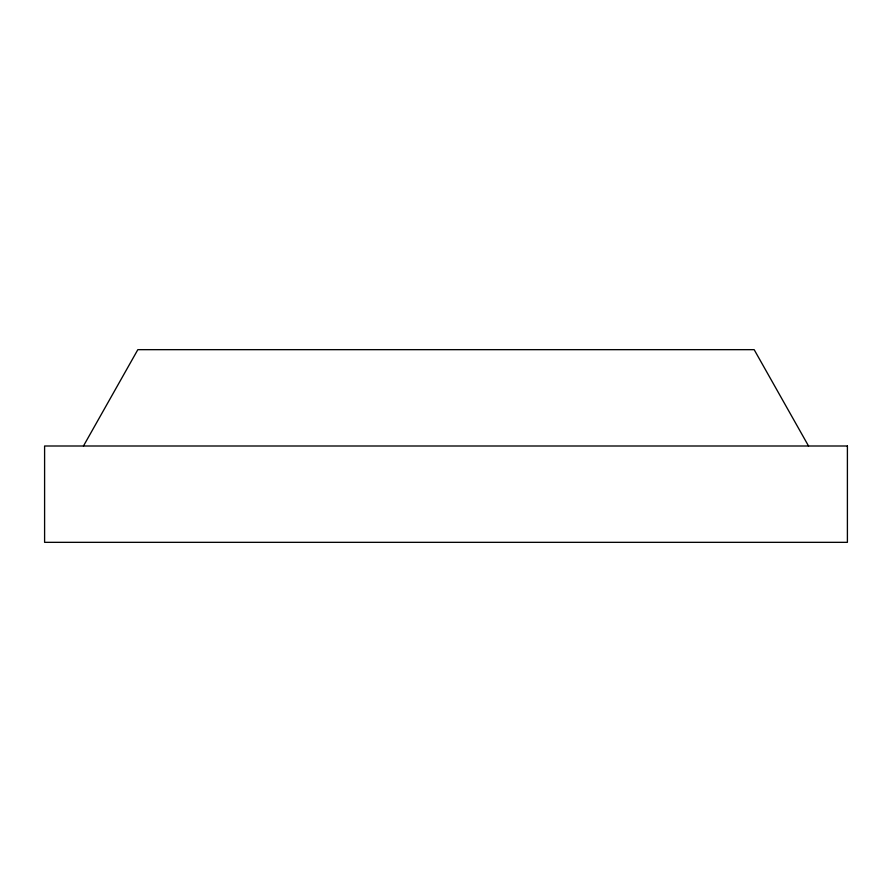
<?xml version="1.0" encoding="UTF-8"?>
<svg xmlns="http://www.w3.org/2000/svg" width="892" height="892" viewBox="0 0 892 892"><rect width="100%" height="100%" fill="white"/><g stroke="black" fill="none" stroke-linecap="round" stroke-linejoin="round"><path stroke-width="1.34" d="M83.458 446L137.836 349.664L754.164 349.664L808.542 446M847.4 446L44.6 446L44.6 542.336L847.4 542.336L847.4 446"/></g></svg>
